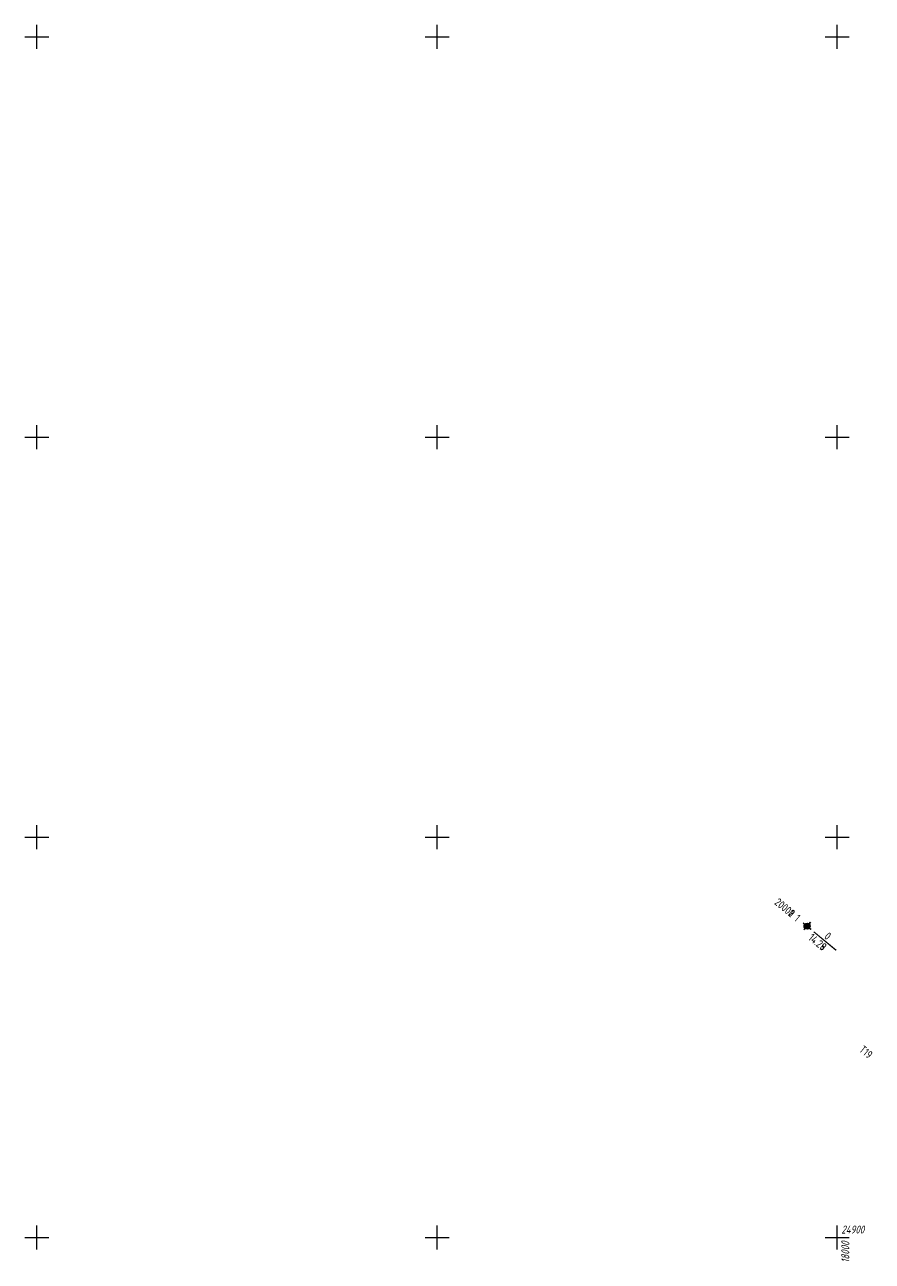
# Model space of a CAD drawing. Header units: metres. Extents: x -2 to 4153, y 0 to 2058.
# Drawn here: x 2490.5 to 2596.4, y 1903.3 to 2057.8 of the extents above; entities that cross this region are included whole.
import ezdxf
from ezdxf.enums import TextEntityAlignment as Align

# ---------------------------------------------------------------- set-up
doc = ezdxf.new("R2010")
doc.units = ezdxf.units.M
doc.layers.add('01_Геодезические пункты', color=7, linetype='Continuous', transparency=0.65)
doc.layers.add('02_Сетка', color=7, linetype='Continuous', transparency=0.65)
doc.layers.add('Сетка', color=7, linetype='Continuous')
doc.styles.add('LIKE36', font='GOST_0.TTF')
doc.styles.get("Standard").update_dxf_attribs({"font": '', "oblique": 15})
doc.styles.get('Standard').set_extended_font_data('GOST_type_A')

# ---------------------------------------------------------------- blocks, each defined once
blk = doc.blocks.new('g5_005_1')
h = blk.add_hatch(color=255)
edge = h.paths.add_edge_path()
edge.add_arc((0, 0), 0.338, 0, 360)
edge = h.paths.add_edge_path(flags=16)
edge.add_arc((0, 0), 0.1, 0, 360)
at = {"color": 0}
for p, q in [((-0.625, 0), (-0.375, 0)), ((0, 0.625), (0, 0.375)), ((0.375, 0), (0.625, 0)), ((0, -0.375), (0, -0.625))]:
    blk.add_line(p, q, dxfattribs=at)
for radius in [0.375, 0.0625]:
    blk.add_circle((0, 0), radius, dxfattribs=at)
blk = doc.blocks.new('g5_012')
at = {"color": 92}
for points in [[(-1.5, 0), (1.5, 0)], [(0, -1.5), (0, 1.5)]]:
    blk.add_lwpolyline(points, dxfattribs=at)

msp = doc.modelspace()

# ---------------------------------------------------------------- linework, layer by layer
at = {"layer": '01_Геодезические пункты', "color": 7, "lineweight": 20, "flags": 128}
for points in [[(2591.858, 1942.161), (2589.087, 1944.467)], [(2591.862, 1942.163), (2589.091, 1944.469)], [(2591.867, 1942.166), (2589.096, 1944.472)], [(2591.872, 1942.166), (2589.101, 1944.472)]]:
    msp.add_lwpolyline(points, dxfattribs=at)

# ---------------------------------------------------------------- block references
at = {"layer": '01_Геодезические пункты', "color": 7, "linetype": 'Continuous', "lineweight": 20, "rotation": 320.2248951599636}
for p in [(2588.25, 1945.164, 14.291), (2588.254, 1945.166, 14.293), (2588.259, 1945.169, 14.289), (2588.264, 1945.169, 14.279)]:
    msp.add_blockref('g5_005_1', p, dxfattribs=at)
at = {"layer": '02_Сетка', "color": 92, "linetype": 'Continuous', "lineweight": 15, "ltscale": 0.5}
for p in [(2492.029, 2056.265), (2542.029, 2056.265), (2592.029, 2056.265), (2492.029, 2006.265), (2542.029, 2006.265), (2592.029, 2006.265), (2492.029, 1956.265), (2542.029, 1956.265), (2592.029, 1956.265), (2492.029, 1906.265), (2542.029, 1906.265), (2592.029, 1906.265)]:
    msp.add_blockref('g5_012', p, dxfattribs=at)

# ---------------------------------------------------------------- texts
at = {"layer": '01_Геодезические пункты', "color": 7, "linetype": 'Continuous', "lineweight": 20, "ltscale": 0.5, "style": 'LIKE36'}
for s, rotation, p in [('20000', 320.2249, (2584.089, 1947.977)), ('20001', 320.2249, (2584.093, 1947.979)), ('20002', 320.2249, (2584.098, 1947.982)), ('1', 320.2249, (2586.571, 1945.928)), ('14.29', 320.2249, (2588.319, 1943.545)), ('14.29', 320.2249, (2588.323, 1943.547)), ('14.29', 320.2249, (2588.328, 1943.55)), ('14.28', 320.2249, (2588.338, 1943.546)), ('0', 320.2249, (2590.303, 1943.715)), ('0', 320.2249, (2590.307, 1943.717)), ('0', 320.2249, (2590.312, 1943.72)), ('0', 320.2249, (2590.317, 1943.72)), ('T19', 320.18378, (2594.661, 1929.577))]:
    msp.add_text(s, height=1, rotation=rotation, dxfattribs=at).set_placement(p)
at = {"layer": 'Сетка', "color": 3, "oblique": 15}
msp.add_text('24900', height=1, dxfattribs=at).set_placement((2592.529, 1906.765))
msp.add_text('18000', height=1, rotation=90, dxfattribs=at).set_placement((2592.529, 1905.765), align=Align.TOP_RIGHT)

doc.saveas('drawing.dxf')
